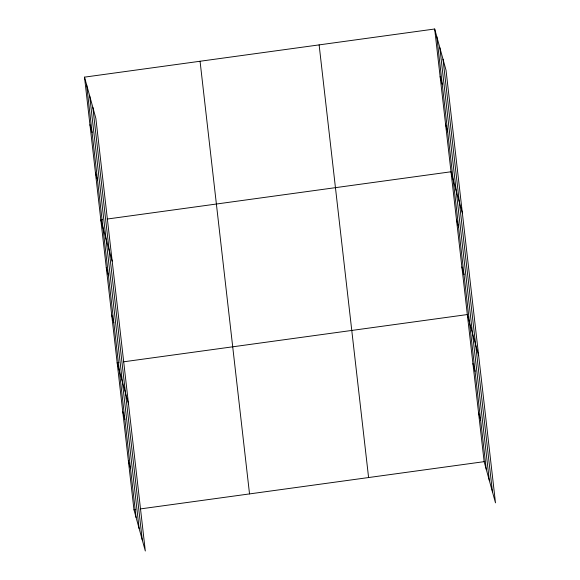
<?xml version="1.0" encoding="UTF-8"?>
<svg xmlns="http://www.w3.org/2000/svg" width="580" height="580" viewBox="0 0 580 580"><rect width="100%" height="100%" fill="white"/><g stroke="black" fill="none" stroke-linecap="round" stroke-linejoin="round"><path stroke-width="0.87" d="M84.506 77.14L95.859 118.342L145.319 551L133.973 509.798L84.506 77.14L434.681 29L446.027 70.202L495.494 502.86L484.14 461.658L434.681 29M102.609 219.668L100.826 219.914L112.179 261.123M107.053 219.059L451.001 171.774L462.354 212.983M118.929 362.449L117.153 362.688L128.499 403.897M123.373 361.84L467.328 314.556L478.674 355.757M133.973 509.798L135.749 509.552M140.193 508.943L484.14 461.658M440.118 76.589L442.25 84.317M445.563 124.185L447.688 131.906M456.446 219.37L458.57 227.092M461.883 266.959L464.014 274.681M472.932 363.587L475.056 371.309M478.536 412.619L480.668 420.348M89.951 124.729L92.075 132.457M95.388 172.325L97.513 180.047M106.271 267.51L108.395 275.232M111.708 315.099L113.84 322.821M122.757 411.727L124.888 419.449M128.361 460.759L130.493 468.48M442.989 59.153L492.449 491.811M439.85 47.77L489.317 480.428M436.805 36.721L486.272 469.379M319.123 44.885L368.59 477.543M200.064 61.255L249.53 493.906M92.815 107.293L142.274 539.951M89.675 95.91L139.142 528.568M86.63 84.861L136.097 517.519"/></g></svg>
